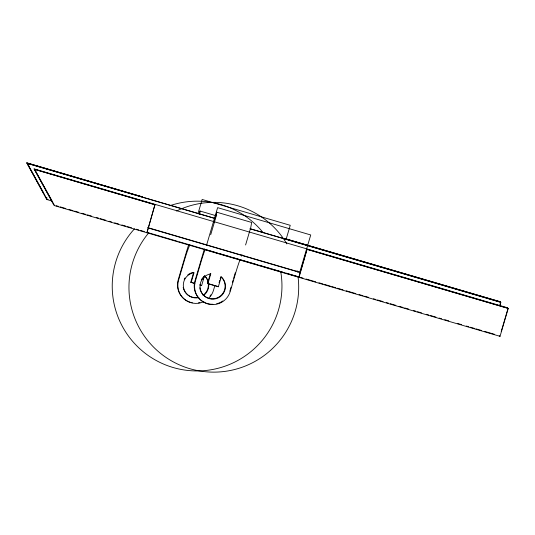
<?xml version="1.0" encoding="UTF-8"?>
<svg xmlns="http://www.w3.org/2000/svg" width="535" height="535" viewBox="0 0 535 535"><rect width="100%" height="100%" fill="white"/><g stroke="black" fill="none" stroke-linecap="round" stroke-linejoin="round"><path stroke-width="0.8" d="M199.629 214.247L200.063 211.031L199.14 214.187M46.899 197.428L46.445 198.98L47.24 199.629L52.042 201.04M154.963 204.664L146.931 232.745L154.963 204.664L34.715 169.388L54.59 205.654L500.031 336.334L508.25 308.401L307.043 249.277L298.824 277.204M197.963 213.699L202.15 199.468L290.237 225.309L286.051 239.54M194.88 283.617L190.774 282.212L193.683 272.335M191.142 282.52L194.051 272.643A12.74 12.726 -50.7 0 0 183.538 287.663A12.74 12.726 -50.7 0 0 198.906 297.62M206.45 245.592L217.618 207.647L310.728 234.965L299.56 272.903M213.779 222.466L216.795 212.221L251.684 222.46L250.714 227.649L245.592 244.983M203.032 279.21L203.701 276.929M200.117 285.148L201.615 285.59L204.296 276.475M207.874 283.704L207.506 283.403L210.409 273.525L210.783 273.826L207.874 283.704L218.34 286.773L221.249 276.903A12.74 12.726 -50.7 0 1 220.092 296.811A12.74 12.726 -50.7 0 1 200.966 291.2A12.74 12.726 -50.7 0 1 210.783 273.826M214.889 285.55L213.478 290.331A18.197 18.177 -50.7 0 1 208.851 298.109M219.089 282.674L219.758 280.393M220.206 278.875L220.875 276.595A12.74 12.726 -50.7 0 1 218.327 297.36A12.74 12.726 -50.7 0 1 199.769 287.736M229.843 291.221L231.02 287.221M232.431 282.42L233.133 280.026M233.608 278.421L235.253 272.823M299.011 277.357L307.043 249.277M500.024 304.555L500.713 302.228L250.019 228.686M499.957 305.572L500.713 302.228M501.215 331.526L507.835 309.029M210.703 234.751L215.826 217.411L216.795 212.221M189.818 244.722L187.825 249.905A14.559 0.662 -73.6 0 0 183.986 261.769L178.59 280.099A18.197 18.177 -50.7 0 0 203.888 301.613M205.119 249.611L204.551 251.089A14.559 0.662 -73.6 0 0 200.712 262.959L195.322 281.29A18.197 18.177 -50.7 0 0 207.627 303.86A18.197 18.177 -50.7 0 0 230.21 291.522L235.607 273.191A14.559 0.662 -73.6 0 1 239.439 261.327L240.008 259.849M241.432 256.151L242.001 254.667M200.063 211.031L216.715 215.919M26.75 162.861L142.397 196.887L26.75 162.861L46.445 198.98L48.043 199.448M47.24 199.629L27.359 163.362L215.578 218.581M214.963 218.494L27.359 163.362M250.206 228.833L500.894 302.382M54.59 205.654L53.794 205.005L34.106 168.886L507.454 307.752M155.15 204.811L34.715 169.388M307.23 249.43L508.25 308.401M147.606 227.562L300.57 272.442M148.115 227.937L300.195 272.549M56.202 205.708L58.603 206.41M60.208 206.885L65.812 208.53M69.022 209.466L73.028 210.643M74.626 211.111L78.632 212.288M81.835 213.231L85.841 214.401M87.446 214.876L91.452 216.046M96.26 217.457L98.661 218.166M100.266 218.634L105.87 220.28M109.073 221.222L111.481 221.925M114.684 222.868L118.69 224.038M121.893 224.981L125.899 226.158M127.504 226.626L131.51 227.803M136.318 229.214L138.719 229.916M140.324 230.384L144.33 231.561M147.533 232.504L177.172 241.198M178.777 241.666L217.23 252.948M218.835 253.416L230.05 256.706M231.655 257.181L257.288 264.698M258.893 265.173L270.108 268.463M271.706 268.931L282.928 272.221M286.131 273.164L297.346 276.455M300.55 277.391L302.957 278.1M306.16 279.036L315.77 281.858M318.974 282.801L322.979 283.971M324.584 284.446L330.195 286.091M331.794 286.559L335.799 287.736M337.404 288.204L343.009 289.85M346.219 290.786L355.829 293.608M359.032 294.551L363.038 295.728M364.643 296.196L368.648 297.373M373.457 298.777L375.858 299.486M377.463 299.954L383.067 301.6M386.27 302.542L388.678 303.245M390.276 303.713L395.887 305.358M399.09 306.301L403.096 307.478M404.701 307.946L408.707 309.123M413.515 310.534L415.916 311.236M417.521 311.704L421.526 312.881M426.328 314.292L428.736 314.995M430.334 315.469L435.945 317.115M439.148 318.051L441.556 318.76M444.759 319.696L448.765 320.873M457.572 323.461L461.578 324.631M466.386 326.042L468.794 326.751M470.392 327.219L474.398 328.396M476.003 328.864L481.607 330.51M484.817 331.453L494.427 334.268M205.286 249.544L297.6 276.622M207.506 283.403L217.223 286.252M190.774 282.212L193.764 283.089M199.749 284.847L201.615 285.59M499.235 335.679L500.031 336.334M217.972 286.472L218.34 286.773M34.106 168.886L51.126 199.481M43.77 193.463L26.937 163.014M204.517 275.712A12.74 12.726 -50.7 0 1 203.36 295.621M204.738 275.973A12.74 12.726 -50.7 0 1 202.992 295.32M198.538 297.313A12.74 12.726 -50.7 0 1 183.171 287.355M184.207 279.384A12.74 12.726 -50.7 0 1 185.01 277.959M187.758 274.943A12.74 12.726 -50.7 0 1 192.881 272.489M188.507 245.284A14.559 0.662 -73.6 0 0 185.986 253.403L178.222 279.798A18.197 18.177 -50.7 0 0 192.379 302.81M210.884 294.859A18.197 18.177 -50.7 0 1 209.994 296.102M199.943 302.589A18.197 18.177 -50.7 0 1 198.445 302.884M169.642 205.768A84.931 84.824 -50.7 0 1 263.22 232.772M280.755 271.7A84.931 84.824 -50.7 0 1 173.119 367.518A84.931 84.824 -50.7 0 1 134.512 228.799M176.577 211.017A84.931 84.824 -50.7 0 1 286.847 243.906M297.072 270.656A84.931 84.824 -50.7 0 1 297.353 272.141M298.042 276.635A84.931 84.824 -50.7 0 1 189.851 368.709A84.931 84.824 -50.7 0 1 148.743 232.839M201.314 279.845A12.74 12.726 -50.7 0 1 204.484 276.134M204.437 248.949A14.559 0.662 -73.6 0 0 202.718 254.593L194.947 280.982A18.197 18.177 -50.7 0 0 212.897 304.281M222.881 300.951A18.197 18.177 -50.7 0 1 216.668 303.78M500.098 301.727L285.516 238.777L500.098 301.727"/></g></svg>
